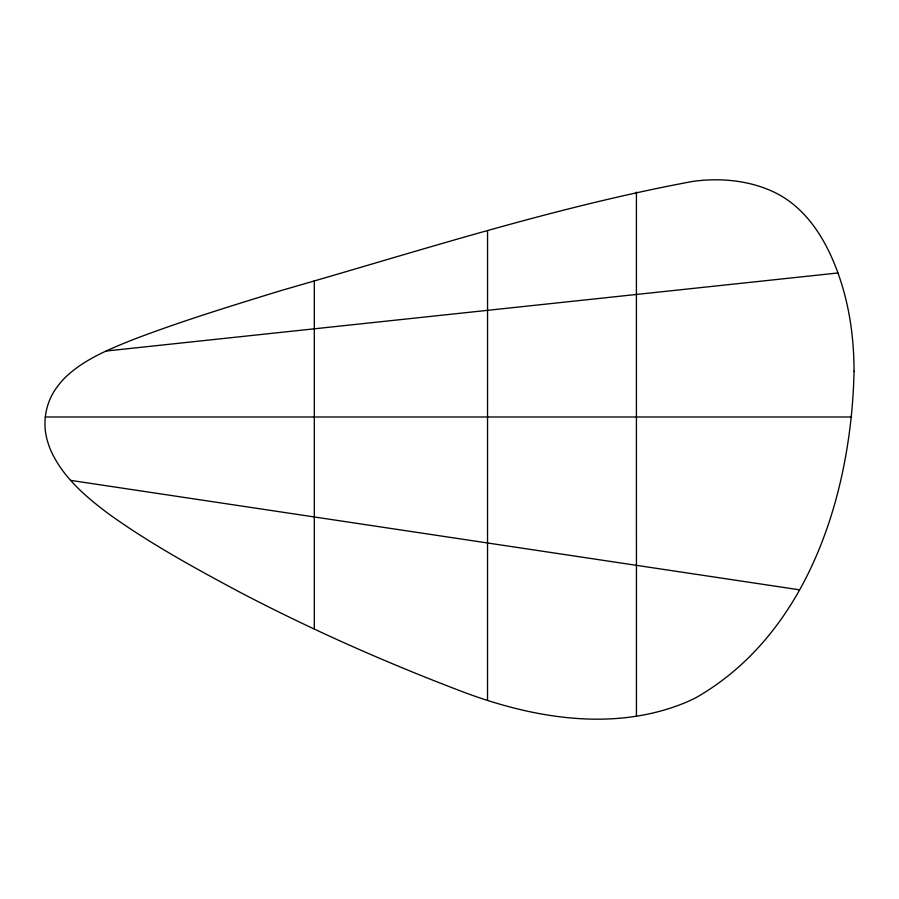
<?xml version="1.0" encoding="UTF-8"?>
<svg xmlns="http://www.w3.org/2000/svg" width="899" height="899" viewBox="0 0 899 899"><rect width="100%" height="100%" fill="white"/><g stroke="black" fill="none" stroke-linecap="round" stroke-linejoin="round"><path stroke-width="1.35" d="M314.313 629.075L314.324 280.578M487.561 230.818L487.528 700.299M106.161 351.015L837.958 272.97M851.51 417.001L45.242 416.99M799.436 589.811L70.684 480.381M636.413 192.128L636.436 716.211M854.05 371.22C851.42 493.472 808.549 632.694 696.759 697.231A172.057 172.057 0 0 1 686.724 702.052C612.331 733.292 528.163 717.503 455.546 689.05C382.142 660.866 310.133 628.929 240.449 592.508C195.656 568.55 150.852 544.097 109.487 514.486C85.731 496.765 61.773 476.549 50.029 448.601A75.842 75.842 0 0 1 47.748 441.971C41.848 423.362 45.422 402.28 57.278 386.75A76.539 76.539 0 0 1 64.975 377.726C83.809 359.454 108.7 349.441 132.659 339.777C181.542 321.078 231.639 305.784 281.623 290.388C417.586 251.506 552.75 207.455 691.972 181.553A160.415 160.415 0 0 1 718.953 179.822C736.877 180.227 754.868 183.565 771.308 190.858A101.048 101.048 0 0 1 784.097 197.679C812.011 215.625 828.743 246.112 839.284 276.746A257.384 257.384 0 0 1 844.599 294.288C851.229 319.359 854.016 345.328 854.05 371.22"/></g></svg>
